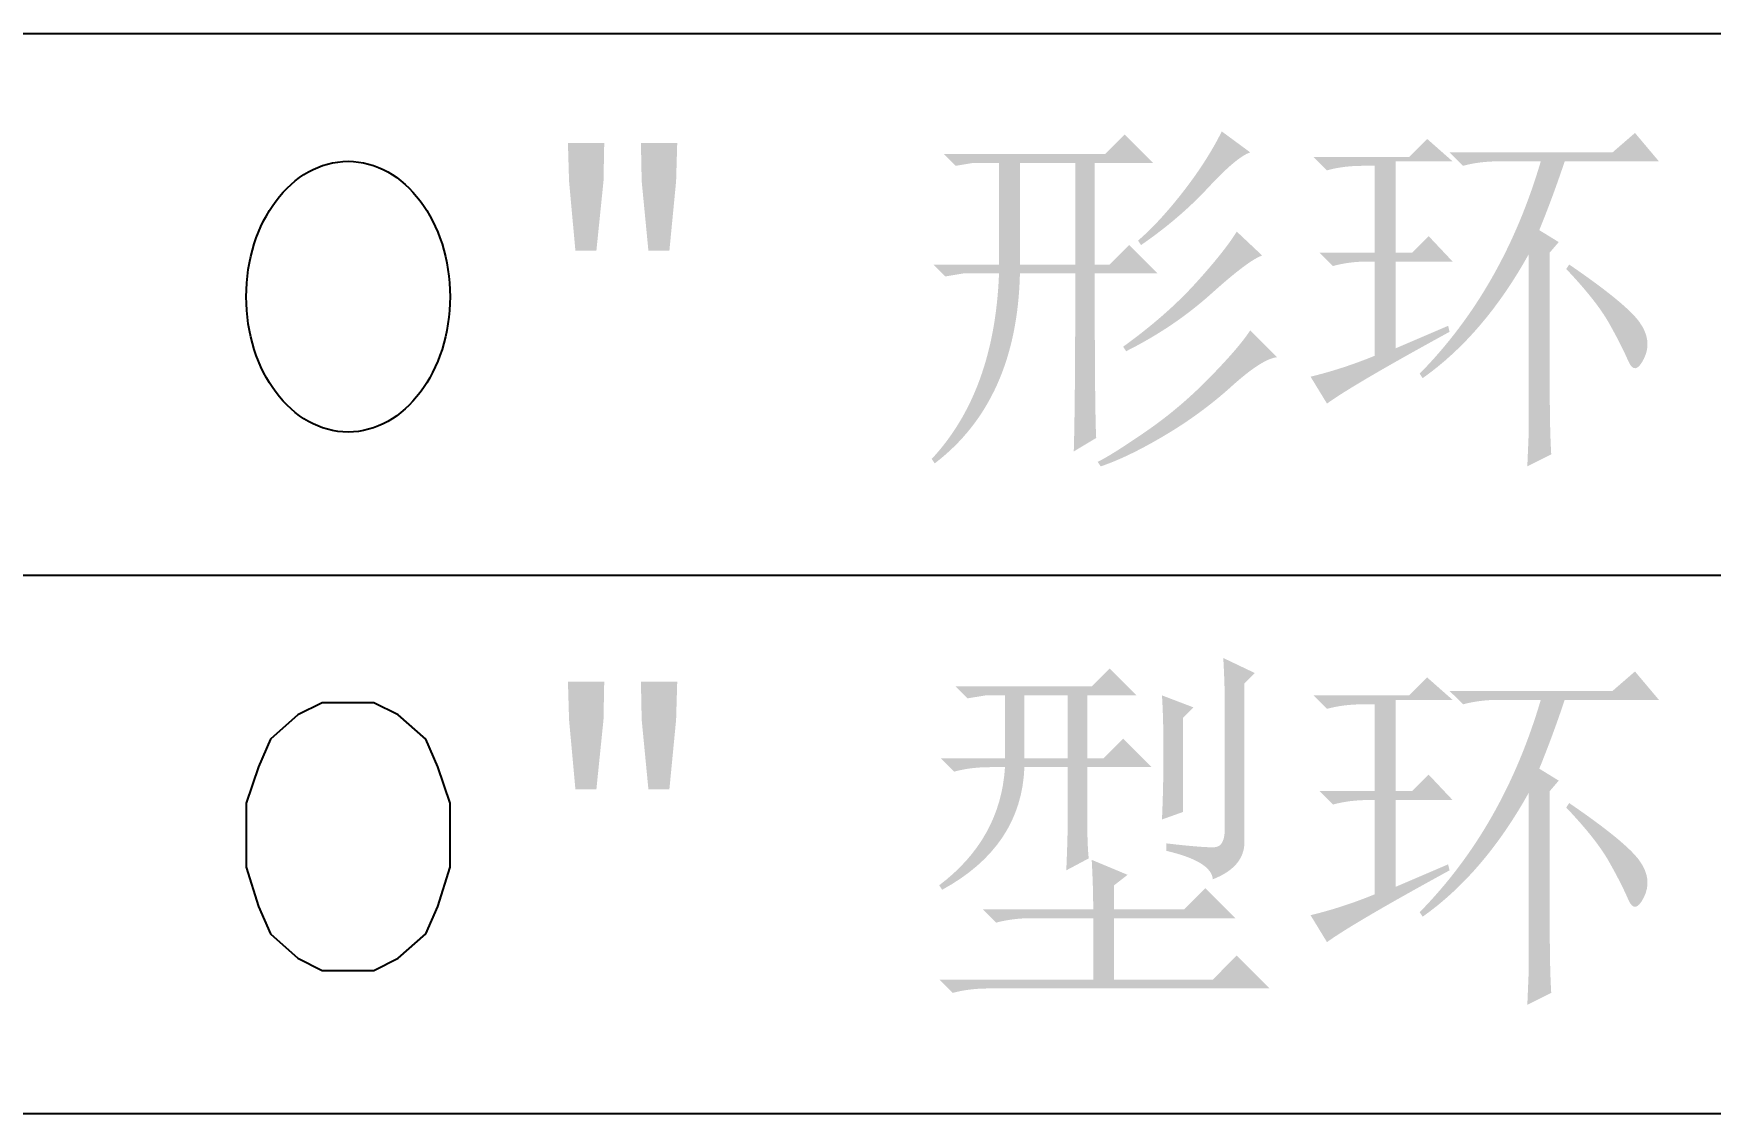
# Model space of a CAD drawing. Header units: millimetres. Extents: x 0 to 841, y 0 to 1189.
# Drawn here: x 690.33 to 713.67, y 87.74 to 102.77 of the extents above; entities that cross this region are included whole.
import ezdxf

# ---------------------------------------------------------------- set-up
doc = ezdxf.new("R2010")
doc.units = ezdxf.units.MM
doc.layers.add('C00-00-00', color=7, linetype='Continuous')

msp = doc.modelspace()

# ---------------------------------------------------------------- hatches: boundary and pattern name
at = {"layer": 'C00-00-00'}
h = msp.add_hatch(color=256, dxfattribs=at)
edge = h.paths.add_edge_path(flags=0)
edge.add_spline(control_points=[(706.869672, 101.40544), (706.869672, 101.40544), (707.265445, 101.113847), (707.265445, 101.113847), (707.140319, 101.071954), (706.94574, 100.909346), (706.682259, 100.624919), (706.418778, 100.340492), (706.10679, 100.073152), (705.746295, 99.824003), (705.746295, 99.824003), (705.704403, 99.88629), (705.704403, 99.88629), (705.898431, 100.052757), (706.10679, 100.278204), (706.32893, 100.562631), (706.550519, 100.847058), (706.730766, 101.127627), (706.869672, 101.40544), (706.869672, 101.40544), (706.869672, 101.40544), (706.869672, 101.40544)], knot_values=[0, 0, 0, 0, 1, 1, 1, 2, 2, 2, 3, 3, 3, 4, 4, 4, 5, 5, 5, 6, 6, 6, 7, 7, 7, 7], degree=3, periodic=1)
edge = h.paths.add_edge_path(flags=0)
edge.add_spline(control_points=[(707.078032, 100.011416), (707.078032, 100.011416), (707.431912, 99.678482), (707.431912, 99.678482), (707.306786, 99.63659), (707.070866, 99.45965), (706.724151, 99.147662), (706.376886, 98.835674), (705.981664, 98.568334), (705.537936, 98.346746), (705.537936, 98.346746), (705.496595, 98.409033), (705.496595, 98.409033), (705.898982, 98.700075), (706.235223, 98.994975), (706.50587, 99.293183), (706.775966, 99.59139), (706.966686, 99.830617), (707.078032, 100.011416), (707.078032, 100.011416), (707.078032, 100.011416), (707.078032, 100.011416)], knot_values=[0, 0, 0, 0, 1, 1, 1, 2, 2, 2, 3, 3, 3, 4, 4, 4, 5, 5, 5, 6, 6, 6, 7, 7, 7, 7], degree=3, periodic=1)
edge = h.paths.add_edge_path(flags=0)
edge.add_spline(control_points=[(707.265445, 98.637788), (707.265445, 98.637788), (707.63972, 98.263512), (707.63972, 98.263512), (707.500814, 98.249181), (707.289698, 98.114133), (707.005271, 97.857267), (706.720844, 97.6004), (706.408305, 97.371646), (706.068756, 97.171004), (705.728657, 96.96981), (705.433756, 96.827597), (705.184607, 96.744363), (705.184607, 96.744363), (705.142715, 96.80665), (705.142715, 96.80665), (705.281621, 96.876104), (705.507068, 97.018317), (705.819056, 97.233291), (706.131044, 97.448265), (706.425393, 97.697966), (706.703205, 97.982393), (706.980466, 98.26682), (707.16788, 98.485101), (707.265445, 98.637788), (707.265445, 98.637788), (707.265445, 98.637788), (707.265445, 98.637788)], knot_values=[0, 0, 0, 0, 1, 1, 1, 2, 2, 2, 3, 3, 3, 4, 4, 4, 5, 5, 5, 6, 6, 6, 7, 7, 7, 8, 8, 8, 9, 9, 9, 9], degree=3, periodic=1)
edge = h.paths.add_edge_path(flags=0)
edge.add_spline(control_points=[(704.060679, 100.968326), (704.060679, 100.968326), (704.060679, 99.553356), (704.060679, 99.553356), (704.060679, 99.553356), (704.830727, 99.553356), (704.830727, 99.553356), (704.830727, 99.553356), (704.830727, 100.968326), (704.830727, 100.968326), (704.830727, 100.968326), (704.060679, 100.968326), (704.060679, 100.968326)], knot_values=[0, 0, 0, 0, 1, 1, 1, 2, 2, 2, 3, 3, 3, 4, 4, 4, 4], degree=3, periodic=1)
edge = h.paths.add_edge_path(flags=0)
edge.add_spline(control_points=[(704.809781, 96.952171), (704.823561, 97.3959), (704.830727, 98.22162), (704.830727, 99.428782), (704.830727, 99.428782), (704.060679, 99.428782), (704.060679, 99.428782), (704.033118, 98.249181), (703.637346, 97.368339), (702.874464, 96.785704), (702.874464, 96.785704), (702.833123, 96.847992), (702.833123, 96.847992), (703.415206, 97.471967), (703.727745, 98.332414), (703.769637, 99.428782), (703.769637, 99.428782), (703.270236, 99.428782), (703.270236, 99.428782), (703.270236, 99.428782), (703.020536, 99.386889), (703.020536, 99.386889), (703.020536, 99.386889), (702.854069, 99.553356), (702.854069, 99.553356), (702.854069, 99.553356), (703.769637, 99.553356), (703.769637, 99.553356), (703.769637, 99.553356), (703.769637, 100.968326), (703.769637, 100.968326), (703.769637, 100.968326), (703.415757, 100.968326), (703.415757, 100.968326), (703.415757, 100.968326), (703.166057, 100.926985), (703.166057, 100.926985), (703.166057, 100.926985), (702.99959, 101.093452), (702.99959, 101.093452), (702.99959, 101.093452), (705.246894, 101.093452), (705.246894, 101.093452), (705.246894, 101.093452), (705.517541, 101.363547), (705.517541, 101.363547), (705.517541, 101.363547), (705.912762, 100.968326), (705.912762, 100.968326), (705.912762, 100.968326), (705.101374, 100.968326), (705.101374, 100.968326), (705.101374, 100.968326), (705.101374, 99.553356), (705.101374, 99.553356), (705.101374, 99.553356), (705.309182, 99.553356), (705.309182, 99.553356), (705.309182, 99.553356), (705.579828, 99.824003), (705.579828, 99.824003), (705.579828, 99.824003), (705.97505, 99.428782), (705.97505, 99.428782), (705.97505, 99.428782), (705.101374, 99.428782), (705.101374, 99.428782), (705.101374, 98.165947), (705.107988, 97.403065), (705.121769, 97.139584), (705.121769, 97.139584), (704.809781, 96.952171), (704.809781, 96.952171)], knot_values=[0, 0, 0, 0, 1, 1, 1, 2, 2, 2, 3, 3, 3, 4, 4, 4, 5, 5, 5, 6, 6, 6, 7, 7, 7, 8, 8, 8, 9, 9, 9, 10, 10, 10, 11, 11, 11, 12, 12, 12, 13, 13, 13, 14, 14, 14, 15, 15, 15, 16, 16, 16, 17, 17, 17, 18, 18, 18, 19, 19, 19, 20, 20, 20, 21, 21, 21, 22, 22, 22, 23, 23, 23, 24, 24, 24, 24], degree=3, periodic=1)
h = msp.add_hatch(color=256, dxfattribs=at)
edge = h.paths.add_edge_path(flags=0)
edge.add_spline(control_points=[(708.146177, 101.051559), (708.146177, 101.051559), (709.477913, 101.051559), (709.477913, 101.051559), (709.477913, 101.051559), (709.727613, 101.30126), (709.727613, 101.30126), (709.727613, 101.30126), (710.081493, 100.989272), (710.081493, 100.989272), (710.081493, 100.989272), (709.290499, 100.989272), (709.290499, 100.989272), (709.290499, 100.989272), (709.290499, 99.719823), (709.290499, 99.719823), (709.290499, 99.719823), (709.519805, 99.719823), (709.519805, 99.719823), (709.519805, 99.719823), (709.748559, 99.948578), (709.748559, 99.948578), (709.748559, 99.948578), (710.081493, 99.595249), (710.081493, 99.595249), (710.081493, 99.595249), (709.290499, 99.595249), (709.290499, 99.595249), (709.290499, 99.595249), (709.290499, 98.388087), (709.290499, 98.388087), (709.290499, 98.388087), (710.019206, 98.700075), (710.019206, 98.700075), (710.019206, 98.700075), (710.039601, 98.616841), (710.039601, 98.616841), (709.151593, 98.131221), (708.582739, 97.798287), (708.33359, 97.618039), (708.33359, 97.618039), (708.104835, 97.992866), (708.104835, 97.992866), (708.395877, 98.062319), (708.694085, 98.159333), (708.999458, 98.283907), (708.999458, 98.283907), (708.999458, 99.595249), (708.999458, 99.595249), (708.999458, 99.595249), (708.916224, 99.595249), (708.916224, 99.595249), (708.735426, 99.595249), (708.568959, 99.574302), (708.416823, 99.53241), (708.416823, 99.53241), (708.22941, 99.719823), (708.22941, 99.719823), (708.22941, 99.719823), (708.999458, 99.719823), (708.999458, 99.719823), (708.999458, 99.719823), (708.999458, 100.926985), (708.999458, 100.926985), (708.999458, 100.926985), (708.832991, 100.926985), (708.832991, 100.926985), (708.652192, 100.926985), (708.485725, 100.906038), (708.33359, 100.864146), (708.33359, 100.864146), (708.146177, 101.051559), (708.146177, 101.051559)], knot_values=[0, 0, 0, 0, 1, 1, 1, 2, 2, 2, 3, 3, 3, 4, 4, 4, 5, 5, 5, 6, 6, 6, 7, 7, 7, 8, 8, 8, 9, 9, 9, 10, 10, 10, 11, 11, 11, 12, 12, 12, 13, 13, 13, 14, 14, 14, 15, 15, 15, 16, 16, 16, 17, 17, 17, 18, 18, 18, 19, 19, 19, 20, 20, 20, 21, 21, 21, 22, 22, 22, 23, 23, 23, 24, 24, 24, 24], degree=3, periodic=1)
edge = h.paths.add_edge_path(flags=0)
edge.add_spline(control_points=[(711.434176, 99.719823), (711.434176, 99.719823), (711.434176, 97.805453), (711.434176, 97.805453), (711.434176, 97.430626), (711.44079, 97.13297), (711.454571, 96.91083), (711.454571, 96.91083), (711.121637, 96.744363), (711.121637, 96.744363), (711.121637, 96.744363), (711.142583, 97.243764), (711.142583, 97.243764), (711.142583, 97.507245), (711.142583, 98.325249), (711.142583, 99.698877), (710.726415, 98.949775), (710.23418, 98.374307), (709.665326, 97.97192), (709.665326, 97.97192), (709.623433, 98.034207), (709.623433, 98.034207), (710.400096, 98.82465), (710.961784, 99.809671), (711.30905, 100.989272), (711.30905, 100.989272), (710.726415, 100.989272), (710.726415, 100.989272), (710.545617, 100.989272), (710.37915, 100.968326), (710.227014, 100.926985), (710.227014, 100.926985), (710.039601, 101.113847), (710.039601, 101.113847), (710.039601, 101.113847), (712.307852, 101.113847), (712.307852, 101.113847), (712.307852, 101.113847), (712.61984, 101.384493), (712.61984, 101.384493), (712.61984, 101.384493), (712.952774, 100.989272), (712.952774, 100.989272), (712.952774, 100.989272), (711.641984, 100.989272), (711.641984, 100.989272), (711.530638, 100.656338), (711.412678, 100.337184), (711.288104, 100.031811), (711.288104, 100.031811), (711.55875, 99.865344), (711.55875, 99.865344), (711.55875, 99.865344), (711.434176, 99.719823), (711.434176, 99.719823)], knot_values=[0, 0, 0, 0, 1, 1, 1, 2, 2, 2, 3, 3, 3, 4, 4, 4, 5, 5, 5, 6, 6, 6, 7, 7, 7, 8, 8, 8, 9, 9, 9, 10, 10, 10, 11, 11, 11, 12, 12, 12, 13, 13, 13, 14, 14, 14, 15, 15, 15, 16, 16, 16, 17, 17, 17, 18, 18, 18, 18], degree=3, periodic=1)
edge = h.paths.add_edge_path(flags=0)
edge.add_spline(control_points=[(711.704271, 99.553356), (712.231233, 99.192861), (712.557552, 98.925522), (712.682127, 98.75244), (712.806702, 98.578808), (712.827648, 98.409033), (712.744414, 98.242566), (712.661181, 98.076099), (712.58842, 98.065626), (712.526133, 98.211147), (712.463846, 98.356668), (712.373998, 98.533608), (712.256038, 98.741967), (712.138078, 98.949775), (711.940191, 99.199476), (711.66293, 99.491069), (711.66293, 99.491069), (711.704271, 99.553356), (711.704271, 99.553356)], knot_values=[0, 0, 0, 0, 1, 1, 1, 2, 2, 2, 3, 3, 3, 4, 4, 4, 5, 5, 5, 6, 6, 6, 6], degree=3, periodic=1)
h = msp.add_hatch(color=256, dxfattribs=at)
edge = h.paths.add_edge_path(flags=0)
edge.add_spline(control_points=[(704.705601, 91.122571), (704.719381, 91.441725), (704.726547, 91.698591), (704.726547, 91.892619), (704.726547, 91.892619), (704.726547, 92.558487), (704.726547, 92.558487), (704.726547, 92.558487), (704.122966, 92.558487), (704.122966, 92.558487), (704.095406, 91.823166), (703.713965, 91.254312), (702.978644, 90.852476), (702.978644, 90.852476), (702.937302, 90.914763), (702.937302, 90.914763), (703.505605, 91.344711), (703.810979, 91.892619), (703.852871, 92.558487), (703.852871, 92.558487), (703.644512, 92.558487), (703.644512, 92.558487), (703.463713, 92.558487), (703.297246, 92.537541), (703.145111, 92.4962), (703.145111, 92.4962), (702.957697, 92.683613), (702.957697, 92.683613), (702.957697, 92.683613), (703.852871, 92.683613), (703.852871, 92.683613), (703.852871, 92.683613), (703.852871, 93.557289), (703.852871, 93.557289), (703.852871, 93.557289), (703.582224, 93.557289), (703.582224, 93.557289), (703.582224, 93.557289), (703.332524, 93.515948), (703.332524, 93.515948), (703.332524, 93.515948), (703.166057, 93.682415), (703.166057, 93.682415), (703.166057, 93.682415), (705.059481, 93.682415), (705.059481, 93.682415), (705.059481, 93.682415), (705.309182, 93.932116), (705.309182, 93.932116), (705.309182, 93.932116), (705.684008, 93.557289), (705.684008, 93.557289), (705.684008, 93.557289), (704.997194, 93.557289), (704.997194, 93.557289), (704.997194, 93.557289), (704.997194, 92.683613), (704.997194, 92.683613), (704.997194, 92.683613), (705.225948, 92.683613), (705.225948, 92.683613), (705.225948, 92.683613), (705.496595, 92.953709), (705.496595, 92.953709), (705.496595, 92.953709), (705.891816, 92.558487), (705.891816, 92.558487), (705.891816, 92.558487), (704.997194, 92.558487), (704.997194, 92.558487), (704.997194, 92.558487), (704.997194, 91.892619), (704.997194, 91.892619), (704.997194, 91.614807), (705.003808, 91.413613), (705.01814, 91.289038), (705.01814, 91.289038), (704.705601, 91.122571), (704.705601, 91.122571)], knot_values=[0, 0, 0, 0, 1, 1, 1, 2, 2, 2, 3, 3, 3, 4, 4, 4, 5, 5, 5, 6, 6, 6, 7, 7, 7, 8, 8, 8, 9, 9, 9, 10, 10, 10, 11, 11, 11, 12, 12, 12, 13, 13, 13, 14, 14, 14, 15, 15, 15, 16, 16, 16, 17, 17, 17, 18, 18, 18, 19, 19, 19, 20, 20, 20, 21, 21, 21, 22, 22, 22, 23, 23, 23, 24, 24, 24, 25, 25, 25, 26, 26, 26, 26], degree=3, periodic=1)
edge = h.paths.add_edge_path(flags=0)
edge.add_spline(control_points=[(704.122966, 93.557289), (704.122966, 93.557289), (704.122966, 92.683613), (704.122966, 92.683613), (704.122966, 92.683613), (704.726547, 92.683613), (704.726547, 92.683613), (704.726547, 92.683613), (704.726547, 93.557289), (704.726547, 93.557289), (704.726547, 93.557289), (704.122966, 93.557289), (704.122966, 93.557289)], knot_values=[0, 0, 0, 0, 1, 1, 1, 2, 2, 2, 3, 3, 3, 4, 4, 4, 4], degree=3, periodic=1)
edge = h.paths.add_edge_path(flags=0)
edge.add_spline(control_points=[(706.037337, 91.830332), (706.051117, 92.148934), (706.058283, 92.460922), (706.058283, 92.766295), (706.058283, 93.071669), (706.051117, 93.33515), (706.037337, 93.557289), (706.037337, 93.557289), (706.474451, 93.390822), (706.474451, 93.390822), (706.474451, 93.390822), (706.32893, 93.245301), (706.32893, 93.245301), (706.32893, 93.245301), (706.32893, 91.934512), (706.32893, 91.934512), (706.32893, 91.934512), (706.037337, 91.830332), (706.037337, 91.830332)], knot_values=[0, 0, 0, 0, 1, 1, 1, 2, 2, 2, 3, 3, 3, 4, 4, 4, 5, 5, 5, 6, 6, 6, 6], degree=3, periodic=1)
edge = h.paths.add_edge_path(flags=0)
edge.add_spline(control_points=[(706.890618, 94.077637), (706.890618, 94.077637), (707.327732, 93.869277), (707.327732, 93.869277), (707.327732, 93.869277), (707.182211, 93.723756), (707.182211, 93.723756), (707.182211, 93.723756), (707.182211, 91.580631), (707.182211, 91.580631), (707.209772, 91.31715), (707.0637, 91.122571), (706.745098, 90.997997), (706.730766, 91.164464), (706.515792, 91.296204), (706.100176, 91.393218), (706.100176, 91.393218), (706.100176, 91.497398), (706.100176, 91.497398), (706.46067, 91.455505), (706.685566, 91.438418), (706.775966, 91.445032), (706.866365, 91.451647), (706.911565, 91.538739), (706.911565, 91.705206), (706.911565, 91.705206), (706.911565, 93.432715), (706.911565, 93.432715), (706.911565, 93.612411), (706.904399, 93.827385), (706.890618, 94.077637), (706.890618, 94.077637), (706.890618, 94.077637), (706.890618, 94.077637)], knot_values=[0, 0, 0, 0, 1, 1, 1, 2, 2, 2, 3, 3, 3, 4, 4, 4, 5, 5, 5, 6, 6, 6, 7, 7, 7, 8, 8, 8, 9, 9, 9, 10, 10, 10, 11, 11, 11, 11], degree=3, periodic=1)
edge = h.paths.add_edge_path(flags=0)
edge.add_spline(control_points=[(705.080427, 90.581829), (705.080427, 90.789637), (705.073262, 91.018392), (705.059481, 91.268643), (705.059481, 91.268643), (705.558882, 91.060284), (705.558882, 91.060284), (705.558882, 91.060284), (705.371469, 90.914763), (705.371469, 90.914763), (705.371469, 90.914763), (705.371469, 90.581829), (705.371469, 90.581829), (705.371469, 90.581829), (706.349876, 90.581829), (706.349876, 90.581829), (706.349876, 90.581829), (706.640918, 90.872871), (706.640918, 90.872871), (706.640918, 90.872871), (707.057085, 90.456703), (707.057085, 90.456703), (707.057085, 90.456703), (705.371469, 90.456703), (705.371469, 90.456703), (705.371469, 90.456703), (705.371469, 89.603422), (705.371469, 89.603422), (705.371469, 89.603422), (706.745098, 89.603422), (706.745098, 89.603422), (706.745098, 89.603422), (707.078032, 89.936907), (707.078032, 89.936907), (707.078032, 89.936907), (707.53554, 89.478847), (707.53554, 89.478847), (707.53554, 89.478847), (703.623565, 89.478847), (703.623565, 89.478847), (703.443318, 89.478847), (703.276851, 89.458453), (703.124164, 89.41656), (703.124164, 89.41656), (702.937302, 89.603422), (702.937302, 89.603422), (702.937302, 89.603422), (705.080427, 89.603422), (705.080427, 89.603422), (705.080427, 89.603422), (705.080427, 90.456703), (705.080427, 90.456703), (705.080427, 90.456703), (704.227146, 90.456703), (704.227146, 90.456703), (704.046348, 90.456703), (703.879881, 90.435757), (703.727745, 90.394416), (703.727745, 90.394416), (703.540332, 90.581829), (703.540332, 90.581829), (703.540332, 90.581829), (705.080427, 90.581829), (705.080427, 90.581829)], knot_values=[0, 0, 0, 0, 1, 1, 1, 2, 2, 2, 3, 3, 3, 4, 4, 4, 5, 5, 5, 6, 6, 6, 7, 7, 7, 8, 8, 8, 9, 9, 9, 10, 10, 10, 11, 11, 11, 12, 12, 12, 13, 13, 13, 14, 14, 14, 15, 15, 15, 16, 16, 16, 17, 17, 17, 18, 18, 18, 19, 19, 19, 20, 20, 20, 21, 21, 21, 21], degree=3, periodic=1)
h = msp.add_hatch(color=256, dxfattribs=at)
edge = h.paths.add_edge_path(flags=0)
edge.add_spline(control_points=[(708.146177, 93.557289), (708.146177, 93.557289), (709.477913, 93.557289), (709.477913, 93.557289), (709.477913, 93.557289), (709.727613, 93.80699), (709.727613, 93.80699), (709.727613, 93.80699), (710.081493, 93.495002), (710.081493, 93.495002), (710.081493, 93.495002), (709.290499, 93.495002), (709.290499, 93.495002), (709.290499, 93.495002), (709.290499, 92.225553), (709.290499, 92.225553), (709.290499, 92.225553), (709.519805, 92.225553), (709.519805, 92.225553), (709.519805, 92.225553), (709.748559, 92.454308), (709.748559, 92.454308), (709.748559, 92.454308), (710.081493, 92.100979), (710.081493, 92.100979), (710.081493, 92.100979), (709.290499, 92.100979), (709.290499, 92.100979), (709.290499, 92.100979), (709.290499, 90.893817), (709.290499, 90.893817), (709.290499, 90.893817), (710.019206, 91.205805), (710.019206, 91.205805), (710.019206, 91.205805), (710.039601, 91.122571), (710.039601, 91.122571), (709.151593, 90.636951), (708.582739, 90.304017), (708.33359, 90.123769), (708.33359, 90.123769), (708.104835, 90.498596), (708.104835, 90.498596), (708.395877, 90.568049), (708.694085, 90.665063), (708.999458, 90.789637), (708.999458, 90.789637), (708.999458, 92.100979), (708.999458, 92.100979), (708.999458, 92.100979), (708.916224, 92.100979), (708.916224, 92.100979), (708.735426, 92.100979), (708.568959, 92.080032), (708.416823, 92.03814), (708.416823, 92.03814), (708.22941, 92.225553), (708.22941, 92.225553), (708.22941, 92.225553), (708.999458, 92.225553), (708.999458, 92.225553), (708.999458, 92.225553), (708.999458, 93.432715), (708.999458, 93.432715), (708.999458, 93.432715), (708.832991, 93.432715), (708.832991, 93.432715), (708.652192, 93.432715), (708.485725, 93.411768), (708.33359, 93.369876), (708.33359, 93.369876), (708.146177, 93.557289), (708.146177, 93.557289)], knot_values=[0, 0, 0, 0, 1, 1, 1, 2, 2, 2, 3, 3, 3, 4, 4, 4, 5, 5, 5, 6, 6, 6, 7, 7, 7, 8, 8, 8, 9, 9, 9, 10, 10, 10, 11, 11, 11, 12, 12, 12, 13, 13, 13, 14, 14, 14, 15, 15, 15, 16, 16, 16, 17, 17, 17, 18, 18, 18, 19, 19, 19, 20, 20, 20, 21, 21, 21, 22, 22, 22, 23, 23, 23, 24, 24, 24, 24], degree=3, periodic=1)
edge = h.paths.add_edge_path(flags=0)
edge.add_spline(control_points=[(711.434176, 92.225553), (711.434176, 92.225553), (711.434176, 90.311183), (711.434176, 90.311183), (711.434176, 89.936356), (711.44079, 89.6387), (711.454571, 89.41656), (711.454571, 89.41656), (711.121637, 89.250093), (711.121637, 89.250093), (711.121637, 89.250093), (711.142583, 89.749494), (711.142583, 89.749494), (711.142583, 90.012975), (711.142583, 90.830979), (711.142583, 92.204607), (710.726415, 91.455505), (710.23418, 90.880037), (709.665326, 90.47765), (709.665326, 90.47765), (709.623433, 90.539937), (709.623433, 90.539937), (710.400096, 91.33038), (710.961784, 92.315401), (711.30905, 93.495002), (711.30905, 93.495002), (710.726415, 93.495002), (710.726415, 93.495002), (710.545617, 93.495002), (710.37915, 93.474056), (710.227014, 93.432715), (710.227014, 93.432715), (710.039601, 93.619577), (710.039601, 93.619577), (710.039601, 93.619577), (712.307852, 93.619577), (712.307852, 93.619577), (712.307852, 93.619577), (712.61984, 93.890223), (712.61984, 93.890223), (712.61984, 93.890223), (712.952774, 93.495002), (712.952774, 93.495002), (712.952774, 93.495002), (711.641984, 93.495002), (711.641984, 93.495002), (711.530638, 93.162068), (711.412678, 92.842914), (711.288104, 92.537541), (711.288104, 92.537541), (711.55875, 92.371074), (711.55875, 92.371074), (711.55875, 92.371074), (711.434176, 92.225553), (711.434176, 92.225553)], knot_values=[0, 0, 0, 0, 1, 1, 1, 2, 2, 2, 3, 3, 3, 4, 4, 4, 5, 5, 5, 6, 6, 6, 7, 7, 7, 8, 8, 8, 9, 9, 9, 10, 10, 10, 11, 11, 11, 12, 12, 12, 13, 13, 13, 14, 14, 14, 15, 15, 15, 16, 16, 16, 17, 17, 17, 18, 18, 18, 18], degree=3, periodic=1)
edge = h.paths.add_edge_path(flags=0)
edge.add_spline(control_points=[(711.704271, 92.059086), (712.231233, 91.698591), (712.557552, 91.431252), (712.682127, 91.25817), (712.806702, 91.084538), (712.827648, 90.914763), (712.744414, 90.748296), (712.661181, 90.581829), (712.58842, 90.571356), (712.526133, 90.716877), (712.463846, 90.862398), (712.373998, 91.039338), (712.256038, 91.247697), (712.138078, 91.455505), (711.940191, 91.705206), (711.66293, 91.996799), (711.66293, 91.996799), (711.704271, 92.059086), (711.704271, 92.059086)], knot_values=[0, 0, 0, 0, 1, 1, 1, 2, 2, 2, 3, 3, 3, 4, 4, 4, 5, 5, 5, 6, 6, 6, 6], degree=3, periodic=1)

# ---------------------------------------------------------------- linework, layer by layer
at = {"layer": 'C00-00-00', "lineweight": 25}
msp.add_lwpolyline([(694.351333, 93.454361), (694.012667, 93.285028), (693.631667, 92.946361), (693.462333, 92.565361), (693.293, 92.057361), (693.293, 91.168361), (693.462333, 90.618028), (693.631667, 90.237028), (694.012667, 89.898361), (694.351333, 89.729028), (695.071, 89.729028), (695.409667, 89.898361), (695.790667, 90.237028), (695.96, 90.618028), (696.129333, 91.168361), (696.129333, 92.057361), (695.96, 92.565361), (695.790667, 92.946361), (695.409667, 93.285028), (695.071, 93.454361)], close=True, dxfattribs=at)
msp.add_ellipse((694.711167, 99.105861), major_axis=(0, 1.883833), ratio=0.752809, start_param=0, end_param=6.283185, dxfattribs=at)
for points in [[(673.904333, 102.767694), (673.904333, 102.767694), (795.909, 102.767694), (795.909, 102.767694)], [(673.904333, 95.232361), (673.904333, 95.232361), (795.909, 95.232361), (795.909, 95.232361)], [(673.904333, 87.739361), (673.904333, 87.739361), (795.909, 87.739361), (795.909, 87.739361)]]:
    msp.add_open_spline(points, degree=3, dxfattribs=at)

# ---------------------------------------------------------------- texts
at = {"layer": 'C00-00-00', "char_height": 3.828968, "attachment_point": 1}
for insert in [(697.228484, 101.051785), (697.228484, 93.557513)]:
    msp.add_mtext('{\\fSimSun|b0|i0|c0;"}', dxfattribs=dict(at, insert=insert))

doc.saveas('drawing.dxf')
